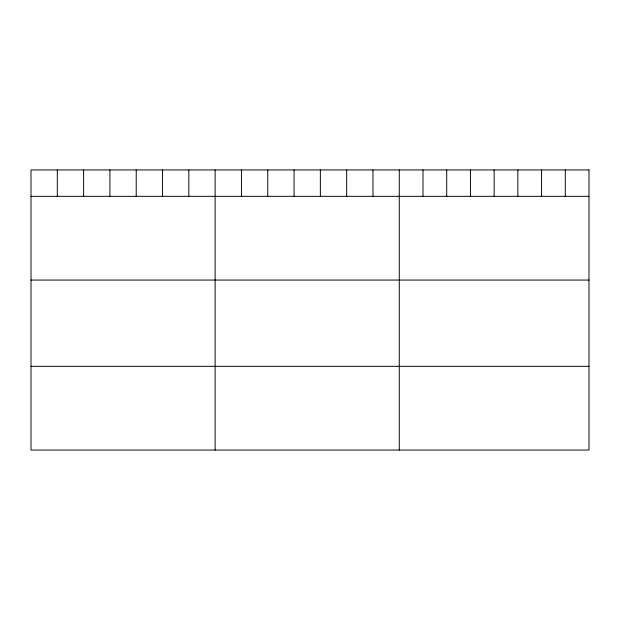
<?xml version="1.0" encoding="UTF-8"?>
<svg xmlns="http://www.w3.org/2000/svg" width="620" height="620" viewBox="0 0 620 620"><rect width="100%" height="100%" fill="white"/><g stroke="black" fill="none" stroke-linecap="round" stroke-linejoin="round"><path stroke-width="0.93" d="M31 196.331L589 196.331M31 280.062L589 280.062M31 366.327L589 366.327M565.285 169.942L565.285 196.331M541.57 169.942L541.57 196.331M517.855 169.942L517.855 196.331M494.14 169.942L494.14 196.331M470.425 169.942L470.425 196.331M446.71 169.942L446.71 196.331M422.995 169.942L422.995 196.331M399.28 169.942L399.28 450.058M372.976 169.942L372.976 196.331M346.665 169.942L346.665 196.331M320.362 169.942L320.362 196.331M294.058 169.942L294.058 196.331M267.755 169.942L267.755 196.331M241.444 169.942L241.444 196.331M215.14 169.942L215.14 450.058M188.837 169.942L188.837 196.331M162.525 169.942L162.525 196.331M136.222 169.942L136.222 196.331M109.918 169.942L109.918 196.331M83.615 169.942L83.615 196.331M57.303 169.942L57.303 196.331M589 169.942L31 169.942L31 450.058L589 450.058L589 169.942"/></g></svg>
